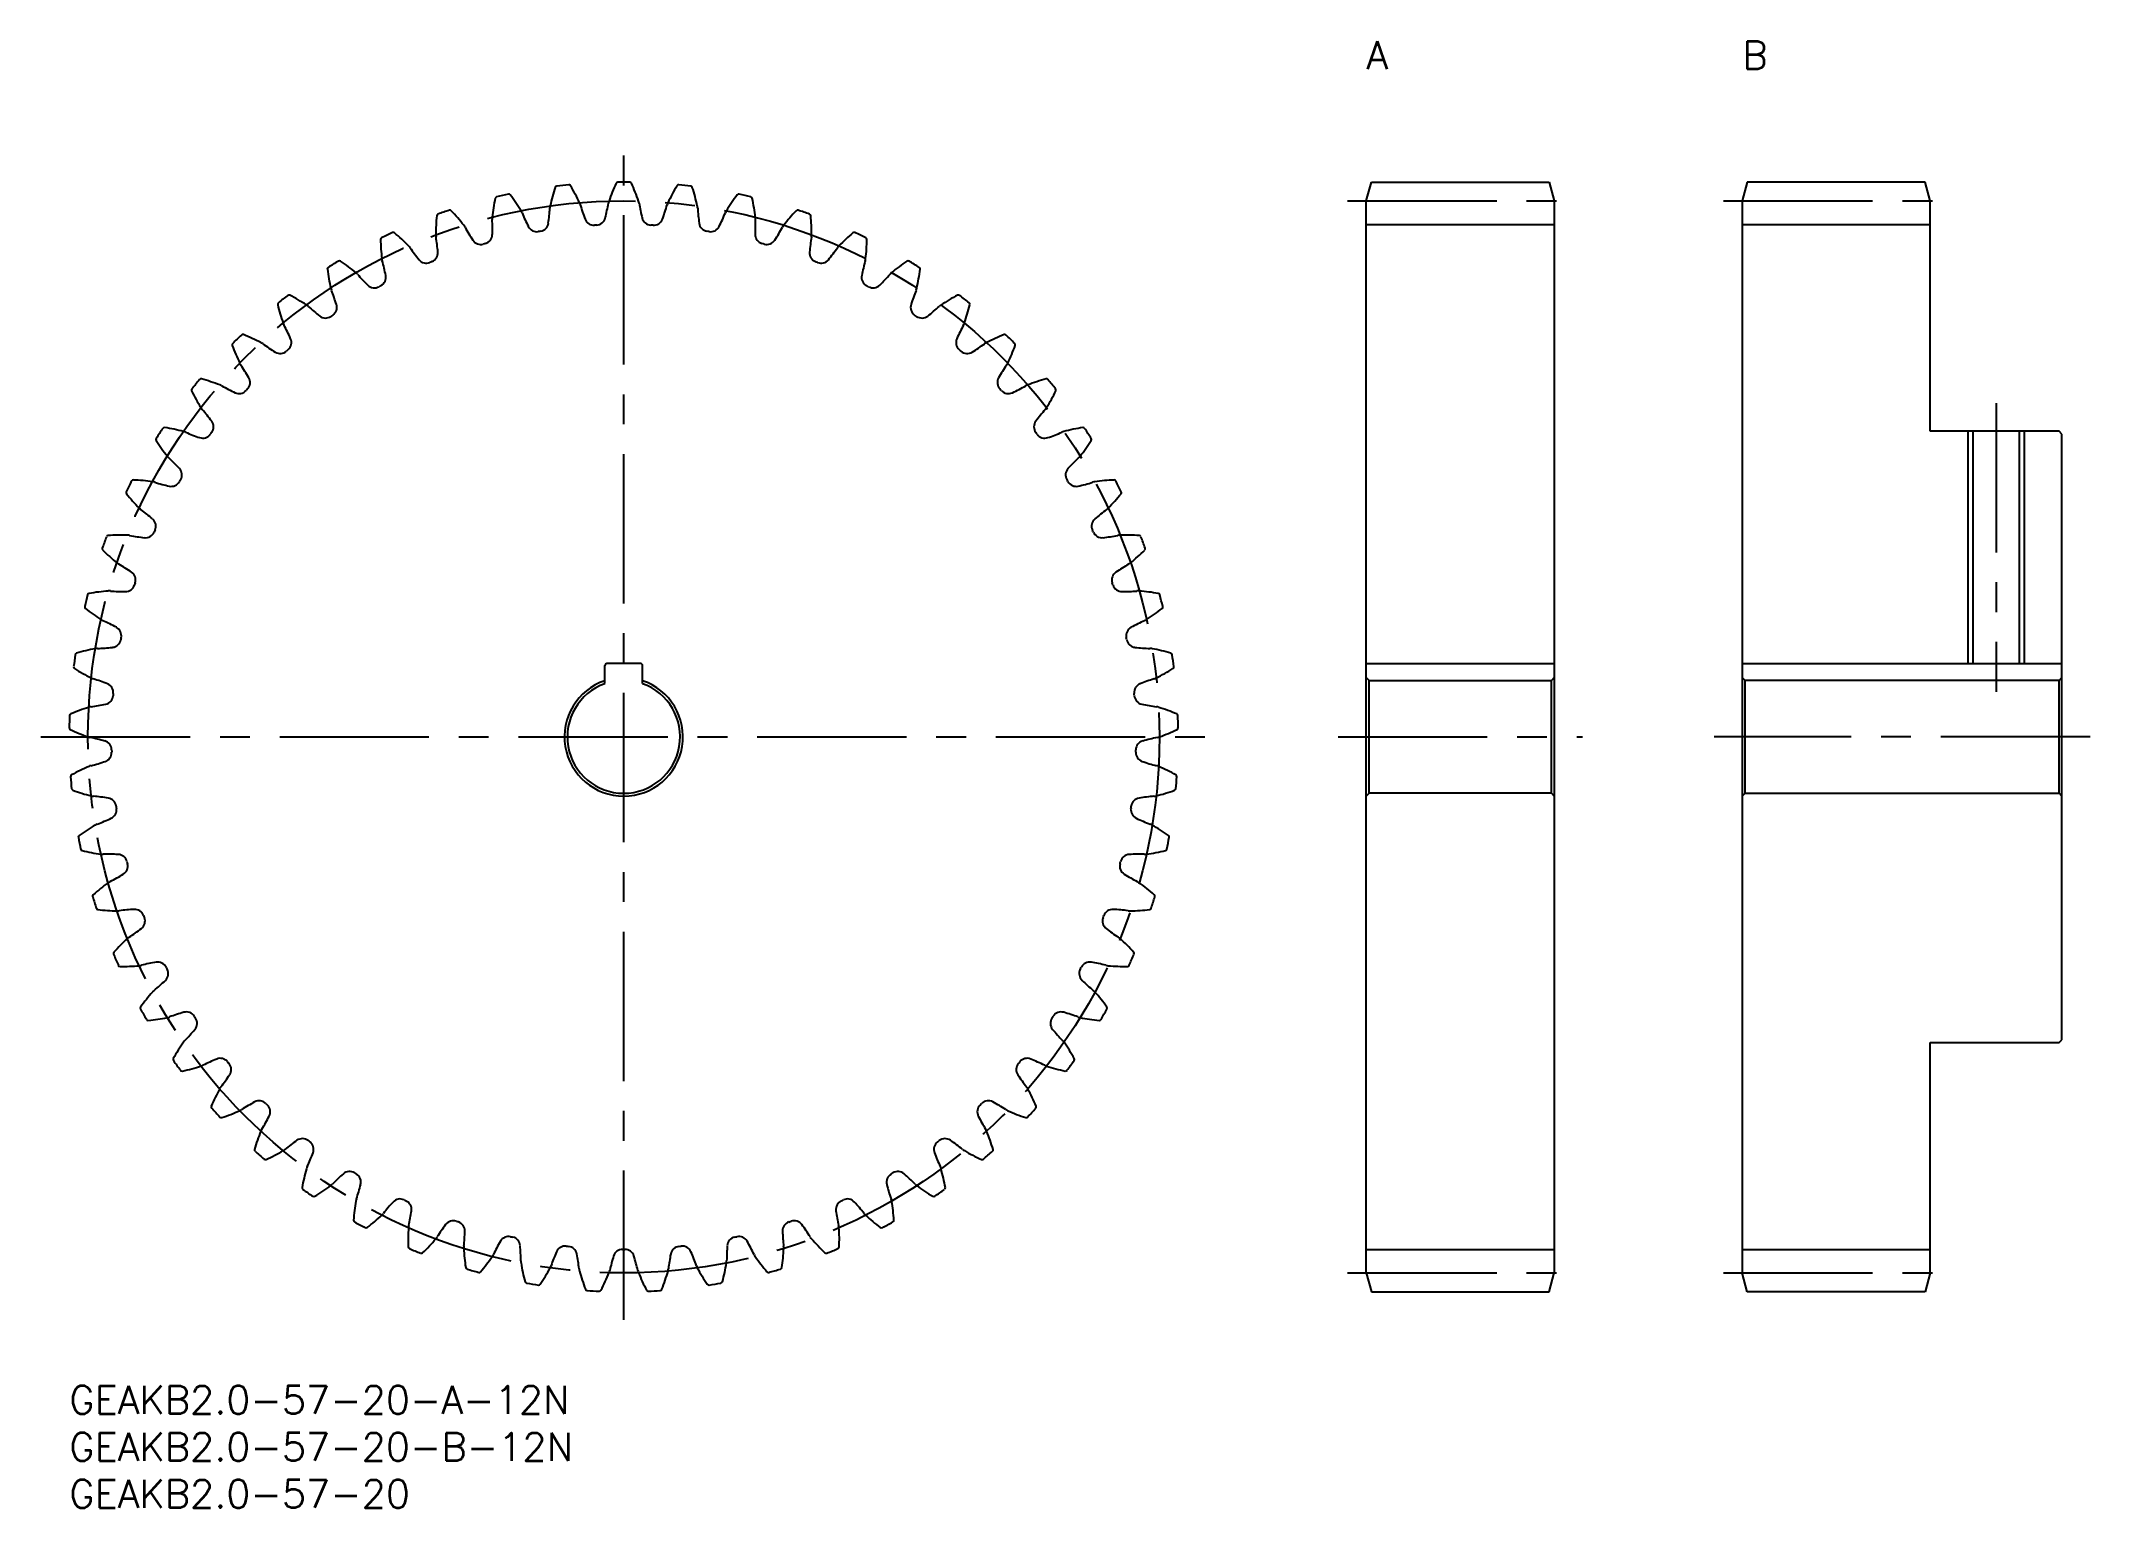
# Model space of a CAD drawing. Extents: x -3 to 215, y -13 to 143.
import ezdxf

# ---------------------------------------------------------------- set-up
doc = ezdxf.new("R2010")
doc.units = 0
doc.header["$LTSCALE"] = 0.5
doc.linetypes.add('CENTER', pattern=[50.8, 31.75, -6.35, 6.35, -6.35])
for name, color, linetype in [('MSM_CENTER', 1, 'CENTER'), ('MSM_CONTINUOUS', 7, 'CONTINUOUS'), ('MSM_NARROW', 5, 'CONTINUOUS'), ('MSM_PART_NUMBER', 7, 'CONTINUOUS')]:
    doc.layers.add(name, color=color, linetype=linetype)
doc.styles.get("Standard").update_dxf_attribs({"font": 'txt.shx', "height": 3, "bigfont": 'bigfont.shx'})

# ---------------------------------------------------------------- blocks, each defined once
blk = doc.blocks.new('*U2')
at = {"layer": 'MSM_PART_NUMBER'}
blk.add_text('GEAKB2.0-57-20-A-12N', height=3, dxfattribs=at).set_placement((0, -3))
blk = doc.blocks.new('*U3')
at = {"layer": 'MSM_PART_NUMBER'}
blk.add_text('GEAKB2.0-57-20-B-12N', height=3, dxfattribs=at).set_placement((0, -8))
blk = doc.blocks.new('*U4')
at = {"layer": 'MSM_PART_NUMBER'}
blk.add_text('GEAKB2.0-57-20', height=3, dxfattribs=at).set_placement((0, -13))
blk = doc.blocks.new('*U5')
at = {"layer": 'MSM_PART_NUMBER'}
blk.add_text('A', height=3, dxfattribs=at).set_placement((138, 140))
blk = doc.blocks.new('*U6')
at = {"layer": 'MSM_PART_NUMBER'}
blk.add_text('B', height=3, dxfattribs=at).set_placement((178, 140))

msp = doc.modelspace()

# ---------------------------------------------------------------- linework, layer by layer
at = {"layer": 'MSM_CENTER'}
for p, q in [((59, 7), (59, 131)), ((136, 126), (160, 126)), ((176, 126), (200, 126)), ((205, 104.5), (205, 73.8)), ((-3, 69), (121, 69)), ((135, 69), (161, 69)), ((215, 69), (175, 69)), ((136, 12), (160, 12)), ((176, 12), (200, 12))]:
    msp.add_line(p, q, dxfattribs=at)
msp.add_circle((59, 69), 57, dxfattribs=at)
at = {"layer": 'MSM_CONTINUOUS'}
for p, q in [((138, 126), (138.54, 128)), ((138.54, 128), (157.46, 128)), ((157.46, 128), (158, 126)), ((178.54, 128), (178, 126)), ((197.46, 128), (178.54, 128)), ((198, 126), (197.46, 128)), ((138, 12), (138, 126)), ((158, 126), (158, 12)), ((178, 126), (178, 12)), ((198, 101.5), (198, 126)), ((138, 123.5), (158, 123.5)), ((178, 123.5), (198, 123.5)), ((211.7, 101.5), (198, 101.5)), ((202.54, 101.5), (202.54, 76.8)), ((207.46, 101.5), (207.46, 76.8)), ((212, 101.2), (211.7, 101.5)), ((212, 36.8), (212, 101.2)), ((57, 74.66), (57, 76.6)), ((60.8, 76.8), (57.2, 76.8)), ((61, 74.66), (61, 76.6)), ((138, 76.8), (158, 76.8)), ((178, 76.8), (212, 76.8)), ((138.3, 75), (138, 75.3)), ((138.3, 63), (138.3, 75)), ((138.3, 75), (157.7, 75)), ((158, 75.3), (157.7, 75)), ((157.7, 63), (157.7, 75)), ((178, 75.3), (178.3, 75)), ((178.3, 63), (178.3, 75)), ((211.7, 75), (178.3, 75)), ((211.7, 75), (212, 75.3)), ((211.7, 63), (211.7, 75)), ((138, 62.7), (138.3, 63)), ((157.7, 63), (138.3, 63)), ((157.7, 63), (158, 62.7)), ((178.3, 63), (178, 62.7)), ((178.3, 63), (211.7, 63)), ((212, 62.7), (211.7, 63)), ((198, 36.5), (211.7, 36.5)), ((198, 12), (198, 36.5)), ((211.7, 36.5), (212, 36.8)), ((138, 14.5), (158, 14.5)), ((178, 14.5), (198, 14.5)), ((138, 12), (138.54, 10)), ((157.46, 10), (158, 12)), ((178.54, 10), (178, 12)), ((198, 12), (197.46, 10)), ((138.54, 10), (157.46, 10)), ((197.46, 10), (178.54, 10))]:
    msp.add_line(p, q, dxfattribs=at)
for centre, radius, start, end in [((59, 69), 59, 102.0083, 103.2548), ((46.77, 126.51), 0.2, 37.2183, 102.0083), ((31.8, 115.14), 19, 31.0526, 37.2183), ((69.75, 121.48), 19, 161.7291, 167.8947), ((51.9, 127.37), 0.2, 96.939, 161.7291), ((59, 69), 59, 95.6925, 96.939), ((53.17, 127.51), 0.2, 30.9025, 95.6925), ((37.04, 117.85), 19, 24.7368, 30.9025), ((75.46, 119.97), 19, 155.4133, 161.5789), ((58.36, 127.8), 0.2, 90.6233, 155.4133), ((59, 69), 59, 89.3767, 90.6233), ((59.64, 127.8), 0.2, 24.5867, 89.3767), ((42.54, 119.97), 19, 18.4211, 24.5867), ((80.96, 117.85), 19, 149.0975, 155.2632), ((64.83, 127.51), 0.2, 84.3075, 149.0975), ((59, 69), 59, 83.061, 84.3075), ((66.1, 127.37), 0.2, 18.2709, 83.061), ((48.25, 121.48), 19, 12.1053, 18.2709), ((86.2, 115.14), 19, 142.7817, 148.9474), ((71.23, 126.51), 0.2, 77.9917, 142.7817), ((59, 69), 59, 76.7452, 77.9917), ((58.01, 122.56), 19, 174.3606, 180.5263), ((39.3, 124.4), 0.2, 109.5706, 174.3606), ((59, 69), 59, 108.3241, 109.5706), ((40.51, 124.82), 0.2, 43.5341, 108.3241), ((26.88, 111.87), 19, 37.3684, 43.5341), ((63.91, 122.34), 19, 168.0448, 174.2105), ((45.52, 126.23), 0.2, 103.2548, 168.0448), ((46.65, 124.09), 1.66, 22.5777, 31.0526), ((69.24, 133.48), 22.8, 202.5777, 206.5849), ((28.38, 126.66), 22.8, 352.3624, 356.3697), ((52.79, 125.11), 1.66, 167.8947, 176.3697), ((52.79, 125.11), 1.66, 16.2619, 24.7368), ((76.27, 131.96), 22.8, 196.2619, 200.2692), ((34.91, 129.68), 22.8, 346.0466, 350.0539), ((59, 125.46), 1.66, 161.5789, 170.0539), ((59, 125.46), 1.66, 9.9461, 18.4211), ((83.09, 129.68), 22.8, 189.9461, 193.9534), ((41.73, 131.96), 22.8, 339.7308, 343.7381), ((65.21, 125.11), 1.66, 155.2632, 163.7381), ((65.21, 125.11), 1.66, 3.6303, 12.1053), ((89.62, 126.66), 22.8, 183.6303, 187.6376), ((48.76, 133.48), 22.8, 333.4151, 337.4223), ((71.35, 124.09), 1.66, 148.9474, 157.4223), ((72.48, 126.23), 0.2, 11.9552, 76.7452), ((54.09, 122.34), 19, 5.7895, 11.9552), ((91.12, 111.87), 19, 136.4659, 142.6316), ((77.49, 124.82), 0.2, 71.6759, 136.4659), ((59, 69), 59, 70.4294, 71.6759), ((78.7, 124.4), 0.2, 5.6394, 70.4294), ((59.99, 122.56), 19, 359.4737, 5.6394), ((33.33, 121.9), 0.2, 115.8864, 180.6764), ((59, 69), 59, 114.6399, 115.8864), ((34.49, 122.45), 0.2, 49.8499, 114.6399), ((22.36, 108.08), 19, 43.6842, 49.8499), ((40.67, 122.4), 1.66, 180.5263, 189.0013), ((16.51, 118.57), 22.8, 4.994, 9.0013), ((40.67, 122.4), 1.66, 28.8935, 37.3684), ((62.08, 134.21), 22.8, 208.8935, 212.9007), ((44.02, 122.44), 1, 285.659, 358.6782), ((46.65, 124.09), 1.66, 174.2105, 182.6855), ((22.23, 122.94), 22.8, 358.6782, 2.6855), ((49.74, 123.72), 1, 206.5849, 279.6042), ((59, 69), 54.5, 99.3432, 99.6042), ((49.99, 123.76), 1, 279.3432, 352.3624), ((55.82, 124.41), 1, 200.2691, 273.2884), ((59, 69), 54.5, 93.0274, 93.2884), ((56.07, 124.42), 1, 273.0274, 346.0466), ((61.93, 124.42), 1, 193.9534, 266.9726), ((59, 69), 54.5, 86.7116, 86.9726), ((62.18, 124.41), 1, 266.7116, 339.7308), ((68.01, 123.76), 1, 187.6376, 260.6568), ((59, 69), 54.5, 80.3958, 80.6568), ((68.26, 123.72), 1, 260.3958, 333.415), ((95.77, 122.94), 22.8, 177.3145, 181.3218), ((73.98, 122.44), 1, 181.3218, 254.341), ((71.35, 124.09), 1.66, 357.3145, 5.7895), ((55.92, 134.21), 22.8, 327.0993, 331.1065), ((77.33, 122.4), 1.66, 142.6316, 151.1065), ((101.49, 118.57), 22.8, 170.9987, 175.006), ((77.33, 122.4), 1.66, 350.9987, 359.4737), ((95.64, 108.08), 19, 130.1501, 136.3158), ((83.51, 122.45), 0.2, 65.3601, 130.1501), ((59, 69), 59, 64.1136, 65.3601), ((84.67, 121.9), 0.2, 359.3236, 64.1136), ((52.13, 122.12), 19, 180.6764, 186.8421), ((34.91, 120.06), 1.66, 35.2092, 43.6842), ((54.89, 134.16), 22.8, 215.2092, 219.2165), ((38.23, 120.47), 1, 291.9748, 4.994), ((43.78, 122.37), 1, 212.9007, 285.92), ((59, 69), 54.5, 105.659, 105.92), ((59, 69), 54.5, 74.08, 74.341), ((74.22, 122.37), 1, 254.08, 327.0992), ((79.77, 120.47), 1, 175.006, 248.0252), ((63.11, 134.16), 22.8, 320.7835, 324.7908), ((83.09, 120.06), 1.66, 136.3158, 144.7908), ((65.87, 122.12), 19, 353.1579, 359.3236), ((27.66, 118.75), 0.2, 122.2022, 186.9922), ((46.33, 121.04), 19, 186.9922, 193.1579), ((59, 69), 59, 120.9557, 122.2022), ((28.75, 119.42), 0.2, 56.1657, 120.9557), ((18.29, 103.81), 19, 50, 56.1657), ((29.44, 117.1), 1.66, 41.525, 50), ((47.74, 133.31), 22.8, 221.525, 225.5323), ((32.7, 117.87), 1, 298.2905, 11.3098), ((34.91, 120.06), 1.66, 186.8421, 195.3171), ((11.32, 113.6), 22.8, 11.3098, 15.3171), ((38, 120.37), 1, 219.2165, 292.2358), ((59, 69), 54.5, 111.9748, 112.2358), ((59, 69), 54.5, 67.7642, 68.0252), ((80, 120.37), 1, 247.7642, 320.7835), ((85.3, 117.87), 1, 168.6902, 241.7095), ((106.68, 113.6), 22.8, 164.6829, 168.6902), ((83.09, 120.06), 1.66, 344.6829, 353.1579), ((70.26, 133.31), 22.8, 314.4677, 318.475), ((88.56, 117.1), 1.66, 130, 138.475), ((99.71, 103.81), 19, 123.8343, 130), ((89.25, 119.42), 0.2, 59.0443, 123.8344), ((59, 69), 59, 57.7978, 59.0443), ((71.67, 121.04), 19, 346.8421, 353.0078), ((90.34, 118.75), 0.2, 353.0078, 57.7978), ((59, 69), 59, 127.2715, 128.518), ((23.39, 115.79), 0.2, 62.4815, 127.2715), ((14.7, 99.12), 19, 56.3158, 62.4815), ((29.44, 117.1), 1.66, 193.1579, 201.6329), ((6.7, 108.08), 22.8, 17.6256, 21.6329), ((32.47, 117.75), 1, 225.5323, 298.5516), ((59, 69), 54.5, 118.2905, 118.5516), ((59, 69), 54.5, 61.4484, 61.7095), ((85.53, 117.75), 1, 241.4484, 314.4677), ((111.3, 108.08), 22.8, 158.3671, 162.3744), ((88.56, 117.1), 1.66, 338.3671, 346.8421), ((103.3, 99.12), 19, 117.5185, 123.6842), ((94.61, 115.79), 0.2, 52.7285, 117.5186), ((59, 69), 59, 51.482, 52.7285), ((22.38, 115.01), 0.2, 128.518, 193.308), ((40.68, 119.33), 19, 193.308, 199.4737), ((24.32, 113.55), 1.66, 47.8408, 56.3158), ((40.74, 131.68), 22.8, 227.8408, 231.8481), ((27.27, 114.54), 1, 231.8481, 304.8673), ((59, 69), 54.5, 124.6063, 124.8673), ((27.48, 114.68), 1, 304.6063, 17.6256), ((90.52, 114.68), 1, 162.3744, 235.3937), ((59, 69), 54.5, 55.1327, 55.3937), ((90.73, 114.54), 1, 235.1327, 308.1519), ((77.26, 131.68), 22.8, 308.1519, 312.1592), ((93.68, 113.55), 1.66, 123.6842, 132.1592), ((77.32, 119.33), 19, 340.5263, 346.692), ((95.62, 115.01), 0.2, 346.692, 51.482), ((59, 69), 59, 133.5873, 134.8338), ((18.46, 111.59), 0.2, 68.7973, 133.5873), ((11.66, 94.06), 19, 62.6316, 68.7973), ((24.32, 113.55), 1.66, 199.4737, 207.9486), ((2.72, 102.09), 22.8, 23.9414, 27.9487), ((22.65, 110.94), 1, 310.9221, 23.9414), ((95.35, 110.94), 1, 156.0586, 229.0779), ((115.28, 102.09), 22.8, 152.0513, 156.0586), ((93.68, 113.55), 1.66, 332.0514, 340.5263), ((106.34, 94.06), 19, 111.2027, 117.3684), ((99.54, 111.59), 0.2, 46.4127, 111.2028), ((59, 69), 59, 45.1662, 46.4127), ((17.54, 110.7), 0.2, 134.8338, 199.6238), ((35.25, 117.01), 19, 199.6238, 205.7895), ((19.63, 109.47), 1.66, 54.1566, 62.6316), ((33.95, 129.29), 22.8, 234.1566, 238.1639), ((22.46, 110.77), 1, 238.1639, 311.1831), ((59, 69), 54.5, 130.9221, 131.1831), ((59, 69), 54.5, 48.8169, 49.0779), ((95.54, 110.77), 1, 228.8169, 301.8361), ((84.05, 129.29), 22.8, 301.8361, 305.8434), ((98.37, 109.47), 1.66, 117.3684, 125.8434), ((82.75, 117.01), 19, 334.2105, 340.3762), ((100.46, 110.7), 0.2, 340.3762, 45.1662), ((59, 69), 59, 139.9031, 141.1496), ((14.02, 106.87), 0.2, 75.113, 139.9031), ((9.19, 88.7), 19, 68.9474, 75.113), ((19.63, 109.47), 1.66, 205.7895, 214.2644), ((-0.58, 95.7), 22.8, 30.2572, 34.2644), ((18.25, 106.68), 1, 317.2379, 30.2571), ((99.75, 106.68), 1, 149.7428, 222.7621), ((118.58, 95.7), 22.8, 145.7356, 149.7428), ((98.37, 109.47), 1.66, 325.7356, 334.2105), ((108.81, 88.7), 19, 104.887, 111.0526), ((103.98, 106.87), 0.2, 40.0969, 104.887), ((59, 69), 59, 38.8504, 40.0969), ((13.21, 105.88), 0.2, 141.1496, 205.9396), ((30.11, 114.11), 19, 205.9396, 212.1053), ((15.42, 104.89), 1.66, 60.4724, 68.9474), ((27.47, 126.17), 22.8, 240.4724, 244.4797), ((18.08, 106.5), 1, 244.4797, 317.4989), ((59, 69), 54.5, 137.2379, 137.4989), ((59, 69), 54.5, 42.5011, 42.7621), ((99.92, 106.5), 1, 222.5011, 295.5203), ((90.53, 126.17), 22.8, 295.5203, 299.5276), ((102.58, 104.89), 1.66, 111.0526, 119.5276), ((87.89, 114.11), 19, 327.8947, 334.0604), ((104.79, 105.88), 0.2, 334.0604, 38.8505), ((15.42, 104.89), 1.66, 212.1053, 220.5802), ((-3.15, 88.98), 22.8, 36.573, 40.5802), ((14.36, 101.97), 1, 323.5537, 36.5729), ((103.64, 101.97), 1, 143.427, 216.4463), ((121.15, 88.98), 22.8, 139.4198, 143.427), ((102.58, 104.89), 1.66, 319.4198, 327.8948), ((9.43, 100.62), 0.2, 147.4654, 212.2554), ((59, 69), 59, 146.2188, 147.4654), ((25.33, 110.66), 19, 212.2554, 218.4211), ((10.13, 101.69), 0.2, 81.4288, 146.2189), ((7.33, 83.1), 19, 75.2632, 81.4288), ((11.74, 99.88), 1.66, 66.7882, 75.2632), ((21.38, 122.35), 22.8, 246.7882, 250.7955), ((14.21, 101.77), 1, 250.7955, 323.8147), ((59, 69), 54.5, 143.5537, 143.8147), ((59, 69), 54.5, 36.1853, 36.4463), ((103.79, 101.77), 1, 216.1853, 289.2045), ((96.62, 122.35), 22.8, 289.2045, 293.2118), ((106.26, 99.88), 1.66, 104.7368, 113.2118), ((110.67, 83.1), 19, 98.5712, 104.7368), ((92.67, 110.66), 19, 321.5789, 327.7446), ((107.87, 101.69), 0.2, 33.7812, 98.5712), ((59, 69), 59, 32.5346, 33.7812), ((108.57, 100.62), 0.2, 327.7446, 32.5347), ((11.74, 99.88), 1.66, 218.421, 226.896), ((-4.97, 82.02), 22.8, 42.8887, 46.896), ((122.97, 82.02), 22.8, 133.104, 137.1113), ((106.26, 99.88), 1.66, 313.104, 321.579), ((59, 69), 59, 152.5346, 153.7812), ((6.83, 96.12), 0.2, 87.7446, 152.5347), ((6.09, 77.33), 19, 81.5789, 87.7446), ((8.63, 94.49), 1.66, 73.104, 81.579), ((15.74, 117.89), 22.8, 253.104, 257.1113), ((10.87, 96.64), 1, 257.1113, 330.1305), ((11, 96.86), 1, 329.8695, 42.8887), ((59, 69), 54.5, 149.8695, 150.1305), ((107, 96.86), 1, 137.1112, 210.1305), ((59, 69), 54.5, 29.8695, 30.1305), ((107.13, 96.64), 1, 209.8695, 282.8887), ((102.26, 117.89), 22.8, 282.8887, 286.896), ((109.37, 94.49), 1.66, 98.421, 106.896), ((111.91, 77.33), 19, 92.2554, 98.4211), ((111.17, 96.12), 0.2, 27.4654, 92.2554), ((59, 69), 59, 26.2188, 27.4654), ((6.25, 94.98), 0.2, 153.7812, 218.5712), ((20.95, 106.7), 19, 218.5712, 224.7368), ((97.05, 106.7), 19, 315.2632, 321.4288), ((111.75, 94.98), 0.2, 321.4288, 26.2189), ((8.63, 94.49), 1.66, 224.7368, 233.2118), ((-6.02, 74.91), 22.8, 49.2045, 53.2118), ((8.23, 91.41), 1, 336.1853, 49.2045), ((109.77, 91.41), 1, 130.7955, 203.8147), ((124.02, 74.91), 22.8, 126.7882, 130.7955), ((109.37, 94.49), 1.66, 306.7882, 315.2632), ((59, 69), 59, 158.8504, 160.0969), ((4.16, 90.22), 0.2, 94.0604, 158.8505), ((5.49, 71.46), 19, 87.8947, 94.0604), ((6.13, 88.8), 1.66, 79.4198, 87.8947), ((10.62, 112.83), 22.8, 259.4198, 263.427), ((8.12, 91.18), 1, 263.427, 336.4463), ((59, 69), 54.5, 156.1853, 156.4463), ((59, 69), 54.5, 23.5537, 23.8147), ((109.88, 91.18), 1, 203.5537, 276.5729), ((107.38, 112.83), 22.8, 276.573, 280.5802), ((111.87, 88.8), 1.66, 92.1053, 100.5802), ((112.51, 71.46), 19, 85.9396, 92.1053), ((113.84, 90.22), 0.2, 21.1496, 85.9396), ((59, 69), 59, 19.9031, 21.1496), ((3.71, 89.02), 0.2, 160.0969, 224.8869), ((17.03, 102.28), 19, 224.887, 231.0526), ((6.13, 88.8), 1.66, 231.0526, 239.5276), ((-6.27, 67.72), 22.8, 55.5203, 59.5276), ((124.27, 67.72), 22.8, 120.4724, 124.4797), ((111.87, 88.8), 1.66, 300.4724, 308.9474), ((100.97, 102.28), 19, 308.9474, 315.113), ((114.29, 89.02), 0.2, 315.113, 19.903), ((5.99, 85.45), 1, 269.7428, 342.7621), ((6.07, 85.69), 1, 342.5011, 55.5203), ((59, 69), 54.5, 162.5011, 162.7621), ((111.93, 85.69), 1, 124.4797, 197.4989), ((59, 69), 54.5, 17.2379, 17.4989), ((112.01, 85.45), 1, 197.2379, 270.2571), ((59, 69), 59, 165.1662, 166.4127), ((1.85, 82.81), 0.2, 166.4127, 231.2027), ((2.16, 84.05), 0.2, 100.3762, 165.1662), ((5.55, 65.56), 19, 94.2105, 100.3762), ((4.27, 82.86), 1.66, 85.7356, 94.2105), ((6.09, 107.25), 22.8, 265.7356, 269.7428), ((111.91, 107.25), 22.8, 270.2572, 274.2644), ((113.73, 82.86), 1.66, 85.7895, 94.2644), ((112.45, 65.56), 19, 79.6238, 85.7895), ((115.84, 84.05), 0.2, 14.8338, 79.6238), ((59, 69), 59, 13.5873, 14.8338), ((116.15, 82.81), 0.2, 308.7973, 13.5872), ((13.63, 97.47), 19, 231.2027, 237.3684), ((4.27, 82.86), 1.66, 237.3684, 245.8434), ((-5.74, 60.55), 22.8, 61.8361, 65.8434), ((123.74, 60.55), 22.8, 114.1566, 118.1639), ((113.73, 82.86), 1.66, 294.1566, 302.6316), ((104.37, 97.47), 19, 302.6316, 308.7973), ((2.2, 101.19), 22.8, 272.0513, 276.0586), ((4.51, 79.52), 1, 276.0586, 349.0779), ((4.55, 79.76), 1, 348.8169, 61.8361), ((59, 69), 54.5, 168.8169, 169.0779), ((113.45, 79.76), 1, 118.1639, 191.1831), ((59, 69), 54.5, 10.9221, 11.1831), ((113.49, 79.52), 1, 190.9221, 263.9414), ((115.8, 101.19), 22.8, 263.9414, 267.9487), ((59, 69), 59, 171.482, 172.7285), ((0.67, 76.44), 0.2, 172.7285, 237.5185), ((0.85, 77.71), 0.2, 106.692, 171.482), ((6.25, 59.7), 19, 100.5263, 106.692), ((3.08, 76.75), 1.66, 92.0514, 100.5263), ((57.2, 76.6), 0.2, 90, 180), ((60.8, 76.6), 0.2, 0, 90), ((114.92, 76.75), 1.66, 79.4737, 87.9486), ((111.75, 59.7), 19, 73.308, 79.4737), ((117.15, 77.71), 0.2, 8.518, 73.308), ((59, 69), 59, 7.2715, 8.518), ((117.33, 76.44), 0.2, 302.4815, 7.2715), ((10.77, 92.3), 19, 237.5185, 243.6842), ((3.08, 76.75), 1.66, 243.6842, 252.1592), ((-4.41, 53.47), 22.8, 68.1519, 72.1592), ((3.7, 73.71), 1, 355.1327, 68.1519), ((59, 69), 6.3, 108.5094, 71.4906), ((59, 69), 6, 109.4712, 70.5288), ((114.3, 73.71), 1, 111.8481, 184.8673), ((122.41, 53.47), 22.8, 107.8408, 111.8481), ((114.92, 76.75), 1.66, 287.8408, 296.3158), ((107.23, 92.3), 19, 296.3158, 302.4815), ((7.59, 53.95), 19, 106.8421, 113.0078), ((2.57, 70.56), 1.66, 98.3671, 106.8421), ((-0.99, 94.75), 22.8, 278.3671, 282.3744), ((3.68, 73.46), 1, 282.3744, 355.3937), ((59, 69), 54.5, 175.1327, 175.3937), ((59, 69), 54.5, 4.6063, 4.8673), ((114.32, 73.46), 1, 184.6063, 257.6256), ((118.99, 94.75), 22.8, 257.6256, 261.6329), ((115.43, 70.56), 1.66, 73.1579, 81.6329), ((110.41, 53.95), 19, 66.9922, 73.1579), ((59, 69), 59, 177.7978, 179.0443), ((0.21, 69.98), 0.2, 179.0443, 243.8343), ((0.24, 71.26), 0.2, 113.0078, 177.7978), ((8.5, 86.85), 19, 243.8343, 250), ((109.5, 86.85), 19, 290, 296.1657), ((117.76, 71.26), 0.2, 2.2022, 66.9922), ((117.79, 69.98), 0.2, 296.1657, 0.9557), ((59, 69), 59, 0.9557, 2.2022), ((2.57, 70.56), 1.66, 250, 258.475), ((-2.32, 46.59), 22.8, 74.4677, 78.475), ((3.52, 67.6), 1, 1.4484, 74.4677), ((59, 69), 54.5, 181.4484, 181.7095), ((114.48, 67.6), 1, 105.5323, 178.5516), ((59, 69), 54.5, 358.2905, 358.5516), ((120.32, 46.59), 22.8, 101.525, 105.5323), ((115.43, 70.56), 1.66, 281.525, 290), ((9.56, 48.39), 19, 113.1579, 119.3236), ((2.74, 64.34), 1.66, 104.6829, 113.1579), ((-3.46, 87.99), 22.8, 284.6829, 288.6902), ((3.52, 67.34), 1, 288.6902, 1.7095), ((114.48, 67.34), 1, 178.2905, 251.3098), ((121.46, 87.99), 22.8, 251.3098, 255.3171), ((115.26, 64.34), 1.66, 66.8421, 75.3171), ((108.44, 48.39), 19, 60.6764, 66.8421), ((0.35, 64.78), 0.2, 119.3236, 184.1136), ((59, 69), 59, 184.1136, 185.3601), ((0.46, 63.51), 0.2, 185.3601, 250.1501), ((6.84, 81.19), 19, 250.1501, 256.3158), ((111.16, 81.19), 19, 283.6842, 289.8499), ((117.54, 63.51), 0.2, 289.8499, 354.6399), ((59, 69), 59, 354.6399, 355.8864), ((117.65, 64.78), 0.2, 355.8864, 60.6765), ((2.74, 64.34), 1.66, 256.3158, 264.7908), ((0.52, 39.98), 22.8, 80.7835, 84.7908), ((4.01, 61.5), 1, 7.7642, 80.7835), ((4.04, 61.25), 1, 295.006, 8.0252), ((59, 69), 54.5, 187.7642, 188.0252), ((113.96, 61.25), 1, 171.9748, 244.994), ((59, 69), 54.5, 351.9748, 352.2358), ((113.99, 61.5), 1, 99.2165, 172.2358), ((117.48, 39.98), 22.8, 95.2092, 99.2165), ((115.26, 64.34), 1.66, 275.2092, 283.6842), ((12.13, 43.08), 19, 119.4737, 125.6394), ((3.59, 58.18), 1.66, 110.9987, 119.4737), ((-5.17, 81.01), 22.8, 290.9987, 295.006), ((123.17, 81.01), 22.8, 244.994, 249.0013), ((114.41, 58.18), 1.66, 60.5263, 69.0013), ((105.87, 43.08), 19, 54.3606, 60.5263), ((1.17, 58.36), 0.2, 125.6394, 190.4294), ((59, 69), 59, 190.4294, 191.6759), ((1.42, 57.1), 0.2, 191.6759, 256.4659), ((5.82, 75.38), 19, 256.4659, 262.6316), ((112.18, 75.38), 19, 277.3684, 283.5341), ((116.58, 57.1), 0.2, 283.5341, 348.3241), ((59, 69), 59, 348.3241, 349.5706), ((116.83, 58.36), 0.2, 349.5706, 54.3607), ((3.59, 58.18), 1.66, 262.6316, 271.1065), ((4.06, 33.73), 22.8, 87.0993, 91.1065), ((5.17, 55.5), 1, 14.08, 87.0993), ((5.23, 55.25), 1, 301.3218, 14.341), ((59, 69), 54.5, 194.08, 194.341), ((112.77, 55.25), 1, 165.659, 238.6782), ((59, 69), 54.5, 345.659, 345.92), ((112.83, 55.5), 1, 92.9007, 165.92), ((113.94, 33.73), 22.8, 88.8935, 92.9007), ((114.41, 58.18), 1.66, 268.8935, 277.3684), ((15.26, 38.08), 19, 125.7895, 131.9552), ((5.12, 52.15), 1.66, 117.3145, 125.7895), ((-6.1, 73.88), 22.8, 297.3145, 301.3218), ((124.1, 73.88), 22.8, 238.6782, 242.6855), ((112.88, 52.15), 1.66, 54.2105, 62.6855), ((102.74, 38.08), 19, 48.0449, 54.2105), ((2.69, 52.06), 0.2, 131.9552, 196.7452), ((59, 69), 59, 196.7452, 197.9917), ((3.08, 50.84), 0.2, 197.9917, 262.7817), ((5.44, 69.49), 19, 262.7817, 268.9474), ((5.12, 52.15), 1.66, 268.9474, 277.4223), ((8.28, 27.9), 22.8, 93.4151, 97.4223), ((6.98, 49.66), 1, 20.3958, 93.4151), ((111.02, 49.66), 1, 86.5849, 159.6042), ((109.72, 27.9), 22.8, 82.5777, 86.5849), ((112.88, 52.15), 1.66, 262.5777, 271.0526), ((112.56, 69.49), 19, 271.0526, 277.2183), ((114.92, 50.84), 0.2, 277.2183, 342.0083), ((59, 69), 59, 342.0083, 343.2548), ((115.31, 52.06), 0.2, 343.2548, 48.0449), ((-6.24, 66.68), 22.8, 303.6303, 307.6376), ((7.07, 49.42), 1, 307.6376, 20.6568), ((59, 69), 54.5, 200.3958, 200.6568), ((110.93, 49.42), 1, 159.3432, 232.3624), ((59, 69), 54.5, 339.3432, 339.6042), ((124.24, 66.68), 22.8, 232.3624, 236.3697), ((4.9, 45.97), 0.2, 138.2709, 203.061), ((59, 69), 59, 203.061, 204.3075), ((18.93, 33.45), 19, 132.1053, 138.2709), ((7.3, 46.32), 1.66, 123.6303, 132.1053), ((110.7, 46.32), 1.66, 47.8947, 56.3697), ((99.07, 33.45), 19, 41.7291, 47.8947), ((59, 69), 59, 335.6925, 336.939), ((113.1, 45.97), 0.2, 336.939, 41.7291), ((5.41, 44.8), 0.2, 204.3075, 269.0975), ((5.71, 63.59), 19, 269.0975, 275.2632), ((7.3, 46.32), 1.66, 275.2632, 283.7381), ((13.11, 22.57), 22.8, 99.7308, 103.7381), ((9.42, 44.05), 1, 26.7116, 99.7308), ((9.54, 43.83), 1, 313.9534, 26.9726), ((59, 69), 54.5, 206.7116, 206.9726), ((108.46, 43.83), 1, 153.0274, 226.0466), ((59, 69), 54.5, 333.0274, 333.2884), ((108.58, 44.05), 1, 80.2691, 153.2884), ((104.89, 22.57), 22.8, 76.2619, 80.2692), ((110.7, 46.32), 1.66, 256.2619, 264.7369), ((112.29, 63.59), 19, 264.7368, 270.9025), ((112.59, 44.8), 0.2, 270.9025, 335.6926), ((23.08, 29.26), 19, 138.4211, 144.5867), ((10.11, 40.77), 1.66, 129.9461, 138.4211), ((-5.59, 59.52), 22.8, 309.9461, 313.9534), ((123.59, 59.52), 22.8, 226.0466, 230.0539), ((107.89, 40.77), 1.66, 41.5789, 50.0539), ((94.92, 29.26), 19, 35.4133, 41.5789), ((7.76, 40.16), 0.2, 144.5867, 209.3768), ((59, 69), 59, 209.3767, 210.6233), ((18.49, 17.8), 22.8, 106.0466, 110.0539), ((12.47, 38.75), 1, 33.0274, 106.0466), ((59, 69), 54.5, 213.0274, 213.2884), ((59, 69), 54.5, 326.7116, 326.9726), ((105.53, 38.75), 1, 73.9534, 146.9726), ((99.51, 17.8), 22.8, 69.9461, 73.9534), ((59, 69), 59, 329.3767, 330.6233), ((110.24, 40.16), 0.2, 330.6233, 35.4133), ((8.4, 39.05), 0.2, 210.6233, 275.4133), ((6.63, 57.76), 19, 275.4133, 281.5789), ((10.11, 40.77), 1.66, 281.5789, 290.0539), ((-4.16, 52.47), 22.8, 316.2619, 320.2692), ((12.61, 38.54), 1, 320.2692, 33.2884), ((105.39, 38.54), 1, 146.7116, 219.7308), ((122.16, 52.47), 22.8, 219.7308, 223.7381), ((107.89, 40.77), 1.66, 249.9461, 258.4211), ((111.37, 57.76), 19, 258.4211, 264.5867), ((109.6, 39.05), 0.2, 264.5867, 329.3767), ((27.67, 25.55), 19, 144.7368, 150.9025), ((13.51, 35.57), 1.66, 136.2619, 144.7369), ((104.49, 35.57), 1.66, 35.2632, 43.7381), ((90.33, 25.55), 19, 29.0975, 35.2632), ((11.25, 34.69), 0.2, 150.9025, 215.6926), ((59, 69), 59, 215.6925, 216.939), ((12, 33.66), 0.2, 216.939, 281.7291), ((8.18, 52.07), 19, 281.7291, 287.8947), ((13.51, 35.57), 1.66, 287.8947, 296.3697), ((24.37, 13.65), 22.8, 112.3624, 116.3697), ((16.08, 33.82), 1, 39.3432, 112.3624), ((-1.96, 45.63), 22.8, 322.5777, 326.5849), ((59, 69), 54.5, 219.3432, 219.6042), ((16.24, 33.62), 1, 326.5849, 39.6042), ((101.76, 33.62), 1, 140.3958, 213.4151), ((119.96, 45.63), 22.8, 213.4151, 217.4223), ((59, 69), 54.5, 320.3958, 320.6568), ((101.92, 33.82), 1, 67.6376, 140.6568), ((93.63, 13.65), 22.8, 63.6303, 67.6376), ((104.49, 35.57), 1.66, 243.6303, 252.1053), ((109.82, 52.07), 19, 252.1053, 258.2709), ((106, 33.66), 0.2, 258.2709, 323.0609), ((59, 69), 59, 323.061, 324.3075), ((106.75, 34.69), 0.2, 324.3075, 29.0975), ((32.64, 22.37), 19, 151.0526, 157.2183), ((17.46, 30.76), 1.66, 142.5777, 151.0526), ((100.54, 30.76), 1.66, 28.9474, 37.4223), ((85.36, 22.37), 19, 22.7817, 28.9474), ((15.31, 29.65), 0.2, 157.2183, 222.0083), ((59, 69), 59, 222.0083, 223.2548), ((16.18, 28.71), 0.2, 223.2548, 288.0448), ((10.35, 46.58), 19, 288.0448, 294.2105), ((17.46, 30.76), 1.66, 294.2105, 302.6855), ((30.67, 10.18), 22.8, 118.6782, 122.6855), ((20.21, 29.31), 1, 45.659, 118.6782), ((0.98, 39.06), 22.8, 328.8935, 332.9007), ((59, 69), 54.5, 225.659, 225.92), ((20.39, 29.13), 1, 332.9007, 45.92), ((97.61, 29.13), 1, 134.08, 207.0992), ((117.02, 39.06), 22.8, 207.0993, 211.1065), ((59, 69), 54.5, 314.08, 314.341), ((97.79, 29.31), 1, 61.3218, 134.341), ((87.33, 10.18), 22.8, 57.3145, 61.3218), ((100.54, 30.76), 1.66, 237.3145, 245.7895), ((107.65, 46.58), 19, 245.7895, 251.9552), ((101.82, 28.71), 0.2, 251.9552, 316.7452), ((59, 69), 59, 316.7452, 317.9917), ((102.69, 29.65), 0.2, 317.9917, 22.7817), ((37.93, 19.75), 19, 157.3684, 163.5341), ((21.92, 26.43), 1.66, 148.8935, 157.3684), ((24.81, 25.28), 1, 51.9748, 124.994), ((93.19, 25.28), 1, 55.006, 128.0252), ((96.08, 26.43), 1.66, 22.6316, 31.1065), ((80.07, 19.75), 19, 16.4659, 22.6316), ((19.9, 25.08), 0.2, 163.5341, 228.3241), ((59, 69), 59, 228.3241, 229.5706), ((20.87, 24.24), 0.2, 229.5706, 294.3606), ((13.11, 41.37), 19, 294.3606, 300.5263), ((21.92, 26.43), 1.66, 300.5263, 309.0013), ((37.31, 7.42), 22.8, 124.994, 129.0013), ((4.63, 32.86), 22.8, 335.2092, 339.2165), ((59, 69), 54.5, 231.9748, 232.2358), ((25.01, 25.13), 1, 339.2165, 52.2358), ((92.99, 25.13), 1, 127.7642, 200.7835), ((113.37, 32.86), 22.8, 200.7835, 204.7908), ((59, 69), 54.5, 307.7642, 308.0252), ((80.69, 7.42), 22.8, 50.9987, 55.006), ((96.08, 26.43), 1.66, 230.9987, 239.4737), ((104.89, 41.37), 19, 239.4737, 245.6394), ((97.13, 24.24), 0.2, 245.6394, 310.4294), ((59, 69), 59, 310.4294, 311.6759), ((98.1, 25.08), 0.2, 311.6759, 16.4659), ((43.48, 17.73), 19, 163.6842, 169.8499), ((26.83, 22.61), 1.66, 155.2092, 163.6842), ((44.22, 5.41), 22.8, 131.3098, 135.3171), ((29.83, 21.78), 1, 58.2905, 131.3098), ((59, 69), 54.5, 238.2905, 238.5516), ((30.04, 21.65), 1, 345.5323, 58.5516), ((87.96, 21.65), 1, 121.4484, 194.4677), ((59, 69), 54.5, 301.4484, 301.7095), ((88.17, 21.78), 1, 48.6902, 121.7095), ((73.78, 5.41), 22.8, 44.6829, 48.6902), ((91.17, 22.61), 1.66, 16.3158, 24.7908), ((74.52, 17.73), 19, 10.1501, 16.3158), ((24.97, 21.05), 0.2, 169.8499, 234.6399), ((59, 69), 59, 234.6399, 235.8864), ((26.02, 20.32), 0.2, 235.8864, 300.6764), ((16.43, 36.49), 19, 300.6764, 306.8421), ((26.83, 22.61), 1.66, 306.8421, 315.3171), ((49.21, 16.34), 19, 170, 176.1657), ((32.13, 19.35), 1.66, 161.525, 170), ((8.94, 27.1), 22.8, 341.525, 345.5323), ((35.2, 18.86), 1, 64.6063, 137.6256), ((59, 69), 54.5, 244.6063, 244.8673), ((35.43, 18.75), 1, 351.8481, 64.8673), ((82.57, 18.75), 1, 115.1327, 188.1519), ((59, 69), 54.5, 295.1327, 295.3937), ((82.8, 18.86), 1, 42.3744, 115.3937), ((109.06, 27.1), 22.8, 194.4677, 198.475), ((85.87, 19.35), 1.66, 10, 18.475), ((68.79, 16.34), 19, 3.8343, 10), ((91.17, 22.61), 1.66, 224.6829, 233.1579), ((101.57, 36.49), 19, 233.1579, 239.3236), ((91.98, 20.32), 0.2, 239.3236, 304.1136), ((59, 69), 59, 304.1136, 305.3601), ((93.03, 21.05), 0.2, 305.3601, 10.1501), ((30.45, 17.59), 0.2, 176.1657, 240.9557), ((20.27, 32), 19, 306.9922, 313.1579), ((32.13, 19.35), 1.66, 313.1579, 321.6329), ((51.3, 4.17), 22.8, 137.6256, 141.6329), ((13.85, 21.85), 22.8, 347.8408, 351.8481), ((40.86, 16.55), 1, 70.9221, 143.9414), ((59, 69), 54.5, 250.9221, 251.1831), ((59, 69), 54.5, 288.8169, 289.0779), ((77.14, 16.55), 1, 36.0586, 109.0779), ((104.15, 21.85), 22.8, 188.1519, 192.1592), ((66.7, 4.17), 22.8, 38.3671, 42.3744), ((85.87, 19.35), 1.66, 218.3671, 226.8421), ((97.73, 32), 19, 226.8421, 233.0078), ((87.55, 17.59), 0.2, 299.0443, 3.8343), ((59, 69), 59, 240.9557, 242.2022), ((31.58, 16.99), 0.2, 242.2022, 306.9922), ((55.06, 15.58), 19, 176.3158, 182.4815), ((37.76, 16.69), 1.66, 167.8408, 176.3158), ((24.57, 27.97), 19, 313.308, 319.4737), ((37.76, 16.69), 1.66, 319.4737, 327.9486), ((58.48, 3.72), 22.8, 143.9414, 147.9487), ((41.1, 16.47), 1, 358.1639, 71.1831), ((19.31, 17.16), 22.8, 354.1566, 358.1639), ((65.67, 4.06), 22.8, 150.2572, 154.2644), ((46.74, 14.87), 1, 77.2379, 150.2572), ((59, 69), 54.5, 257.2379, 257.4989), ((46.99, 14.82), 1, 4.4797, 77.4989), ((71.01, 14.82), 1, 102.5011, 175.5203), ((59, 69), 54.5, 282.5011, 282.7621), ((71.26, 14.87), 1, 29.7428, 102.7621), ((52.33, 4.06), 22.8, 25.7356, 29.7428), ((76.9, 16.47), 1, 108.8169, 181.8361), ((98.69, 17.16), 22.8, 181.8361, 185.8434), ((59.52, 3.72), 22.8, 32.0513, 36.0586), ((80.24, 16.69), 1.66, 212.0514, 220.5263), ((93.43, 27.97), 19, 220.5263, 226.692), ((80.24, 16.69), 1.66, 3.6842, 12.1592), ((62.94, 15.58), 19, 357.5185, 3.6842), ((86.42, 16.99), 0.2, 233.0078, 297.7978), ((59, 69), 59, 297.7978, 299.0443), ((36.28, 14.77), 0.2, 182.4815, 247.2715), ((59, 69), 59, 247.2715, 248.518), ((37.47, 14.28), 0.2, 248.518, 313.308), ((43.64, 14.67), 1.66, 174.1566, 182.6316), ((60.96, 15.47), 19, 182.6316, 188.7973), ((29.29, 24.43), 19, 319.6238, 325.7895), ((43.64, 14.67), 1.66, 325.7895, 334.2644), ((25.25, 13.11), 22.8, 0.4724, 4.4797), ((49.71, 13.31), 1.66, 180.4724, 188.9474), ((72.77, 5.18), 22.8, 156.573, 160.5802), ((52.77, 13.85), 1, 83.5537, 156.573), ((59, 69), 54.5, 263.5537, 263.8147), ((53.02, 13.82), 1, 10.7955, 83.8147), ((31.61, 9.74), 22.8, 6.7882, 10.7955), ((79.71, 7.09), 22.8, 162.8887, 166.896), ((58.87, 13.5), 1, 89.8695, 162.8887), ((59, 69), 54.5, 269.8695, 270.1305), ((59.13, 13.5), 1, 17.1113, 90.1305), ((38.29, 7.09), 22.8, 13.104, 17.1113), ((86.39, 9.74), 22.8, 169.2045, 173.2118), ((64.98, 13.82), 1, 96.1853, 169.2045), ((59, 69), 54.5, 276.1853, 276.4463), ((65.23, 13.85), 1, 23.427, 96.4463), ((45.23, 5.18), 22.8, 19.4198, 23.427), ((68.29, 13.31), 1.66, 351.0526, 359.5276), ((92.75, 13.11), 22.8, 175.5203, 179.5276), ((74.36, 14.67), 1.66, 205.7356, 214.2105), ((88.71, 24.43), 19, 214.2105, 220.3762), ((57.04, 15.47), 19, 351.2027, 357.3684), ((74.36, 14.67), 1.66, 357.3684, 5.8434), ((80.53, 14.28), 0.2, 226.692, 291.482), ((59, 69), 59, 291.482, 292.7285), ((81.72, 14.77), 0.2, 292.7285, 357.5186), ((42.39, 12.6), 0.2, 188.7973, 253.5873), ((59, 69), 59, 253.5873, 254.8338), ((43.62, 12.25), 0.2, 254.8338, 319.6238), ((66.84, 16.01), 19, 188.9474, 195.113), ((48.69, 11.11), 0.2, 195.113, 259.9031), ((59, 69), 59, 259.9031, 261.1496), ((34.38, 21.43), 19, 325.9396, 332.1053), ((49.71, 13.31), 1.66, 332.1053, 340.5802), ((55.89, 12.63), 1.66, 186.7882, 195.2632), ((72.62, 17.2), 19, 195.2632, 201.4288), ((39.76, 19.01), 19, 332.2554, 338.4211), ((55.89, 12.63), 1.66, 338.421, 346.896), ((62.11, 12.63), 1.66, 193.104, 201.579), ((78.24, 19.01), 19, 201.5789, 207.7446), ((45.38, 17.2), 19, 338.5712, 344.7368), ((62.11, 12.63), 1.66, 344.7368, 353.2118), ((68.29, 13.31), 1.66, 199.4198, 207.8947), ((83.62, 21.43), 19, 207.8947, 214.0604), ((59, 69), 59, 278.8504, 280.0969), ((69.31, 11.11), 0.2, 280.0969, 344.8869), ((51.16, 16.01), 19, 344.887, 351.0526), ((74.38, 12.25), 0.2, 220.3762, 285.1662), ((59, 69), 59, 285.1662, 286.4127), ((75.61, 12.6), 0.2, 286.4127, 351.2028), ((49.95, 10.9), 0.2, 261.1496, 325.9396), ((55.12, 10.33), 0.2, 201.4288, 266.2189), ((59, 69), 59, 266.2188, 267.4654), ((56.4, 10.26), 0.2, 267.4654, 332.2553), ((61.6, 10.26), 0.2, 207.7446, 272.5347), ((59, 69), 59, 272.5346, 273.7812), ((62.88, 10.33), 0.2, 273.7812, 338.5712), ((68.05, 10.9), 0.2, 214.0604, 278.8504)]:
    msp.add_arc(centre, radius, start, end, dxfattribs=at)
at = {"layer": 'MSM_NARROW'}
for p, q in [((202, 101.5), (202, 76.8)), ((208, 101.5), (208, 76.8))]:
    msp.add_line(p, q, dxfattribs=at)

# ---------------------------------------------------------------- block references
at = {"layer": 'MSM_CONTINUOUS'}
for name in ['*U5', '*U6', '*U2', '*U3', '*U4']:
    msp.add_blockref(name, (0, 0), dxfattribs=at)

doc.saveas('drawing.dxf')
